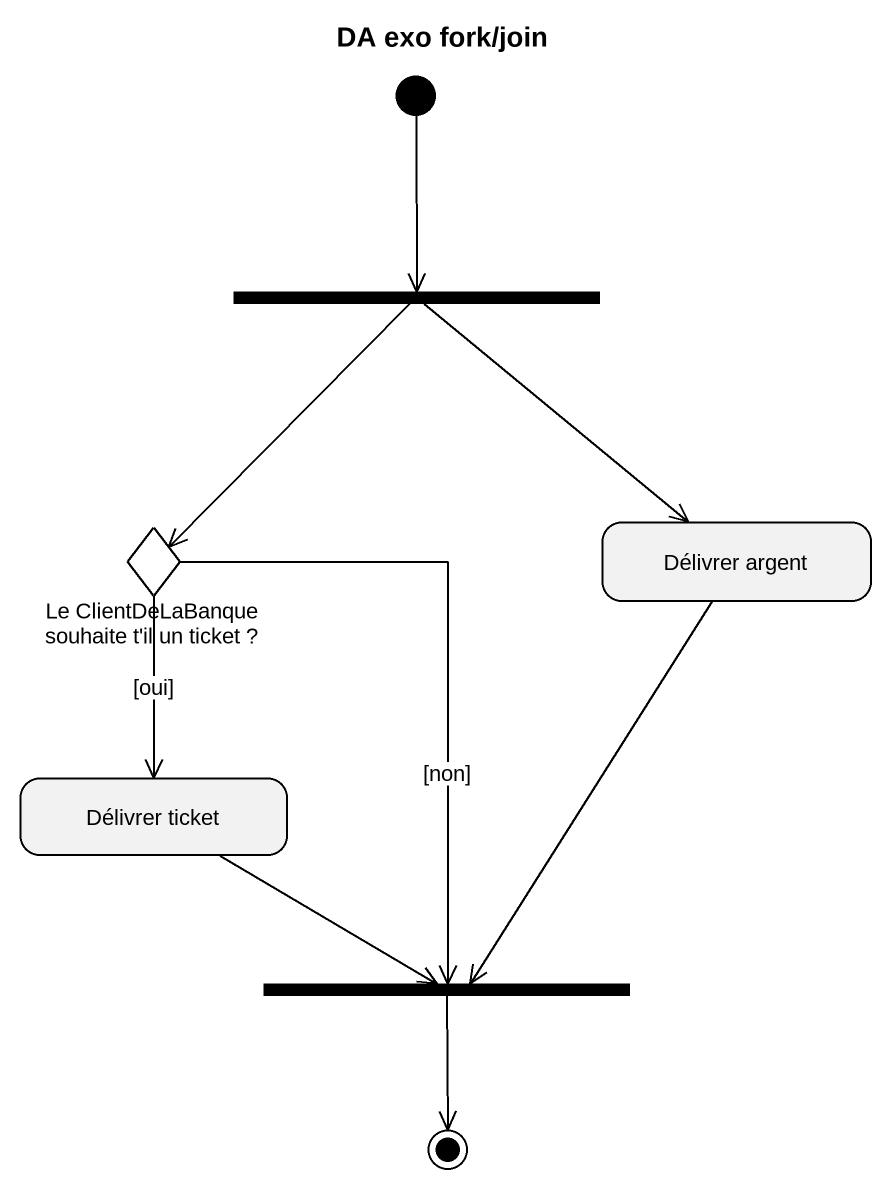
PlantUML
@startuml
title DA exo fork/join
hide empty description
state fork1 <<fork>>
state "Le ClientDeLaBanque souhaite t'il un ticket ?" as Le_ClientDeLaBanque <<choice>>
state "Délivrer argent" as Délivrer_argent
state "Délivrer ticket" as Délivrer_ticket
state fork2 <<join>>
[*] --> fork1
fork1 --> Le_ClientDeLaBanque
fork1 --> Délivrer_argent
Le_ClientDeLaBanque --> Délivrer_ticket : [oui]
Le_ClientDeLaBanque --> fork2 : [non]
Délivrer_argent --> fork2
Délivrer_ticket -right-> fork2
fork2 --> [*]
@enduml
